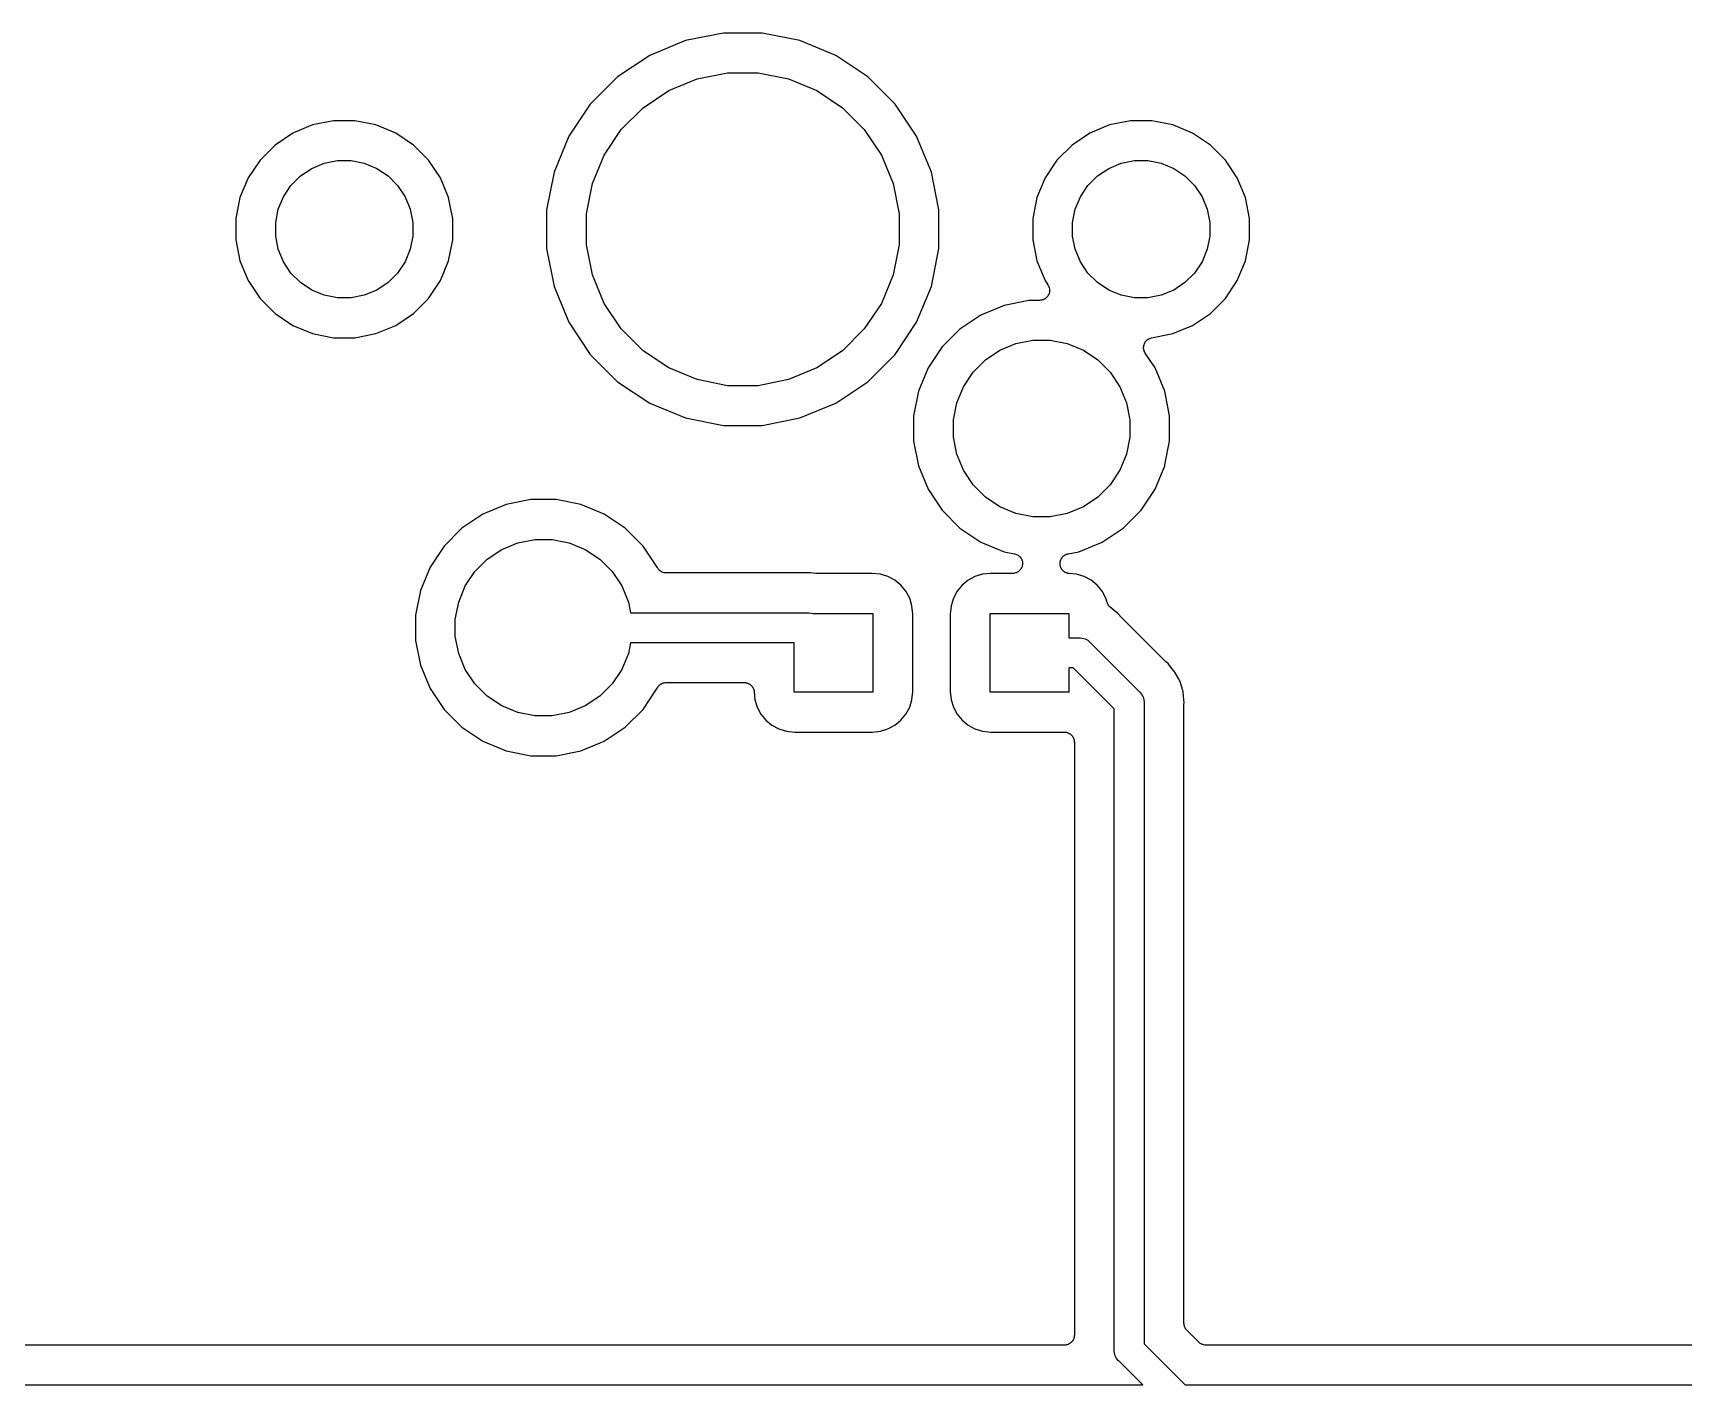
# Model space of a CAD drawing. Extents: x 1.17 to 5.78, y -4.25 to -1.3.
# Drawn here: x 3.475 to 4.303, y -2.567 to -1.889 of the extents above; entities that cross this region are included whole.
import ezdxf

# ---------------------------------------------------------------- set-up
doc = ezdxf.new("R2010")
doc.units = 0
doc.header["$MEASUREMENT"] = 0
doc.layers.add('BLACK', color=7, linetype='CONTINUOUS')

msp = doc.modelspace()

# ---------------------------------------------------------------- linework, layer by layer
at = {"layer": 'BLACK', "linetype": 'CONTINUOUS'}
for p, q in [((3.82134, -1.88894), (3.80231, -1.89273)), ((3.84074, -1.88894), (3.82134, -1.88894)), ((3.85977, -1.89273), (3.84074, -1.88894)), ((3.80231, -1.89273), (3.78438, -1.90015)), ((3.8777, -1.90015), (3.85977, -1.89273)), ((3.78438, -1.90015), (3.76825, -1.91093)), ((3.89383, -1.91093), (3.8777, -1.90015)), ((3.76825, -1.91093), (3.75453, -1.92465)), ((3.79386, -1.91787), (3.80814, -1.91196)), ((3.80814, -1.91196), (3.82331, -1.90894)), ((3.82331, -1.90894), (3.83877, -1.90894)), ((3.83877, -1.90894), (3.85394, -1.91196)), ((3.85394, -1.91196), (3.86822, -1.91787)), ((3.90755, -1.92465), (3.89383, -1.91093)), ((3.781, -1.92646), (3.79386, -1.91787)), ((3.86822, -1.91787), (3.88108, -1.92646)), ((3.75453, -1.92465), (3.74375, -1.94078)), ((3.77006, -1.9374), (3.781, -1.92646)), ((3.88108, -1.92646), (3.89201, -1.9374)), ((3.91833, -1.94078), (3.90755, -1.92465)), ((3.61516, -1.93508), (3.60525, -1.93919)), ((3.62568, -1.93299), (3.61516, -1.93508)), ((3.6364, -1.93299), (3.62568, -1.93299)), ((3.64692, -1.93508), (3.6364, -1.93299)), ((3.65683, -1.93919), (3.64692, -1.93508)), ((3.76147, -1.95026), (3.77006, -1.9374)), ((3.89201, -1.9374), (3.90061, -1.95026)), ((4.01516, -1.93508), (4.00525, -1.93919)), ((4.02568, -1.93299), (4.01516, -1.93508)), ((4.0364, -1.93299), (4.02568, -1.93299)), ((4.04692, -1.93508), (4.0364, -1.93299)), ((4.05683, -1.93919), (4.04692, -1.93508)), ((3.59633, -1.94515), (3.58875, -1.95273)), ((3.60525, -1.93919), (3.59633, -1.94515)), ((3.66575, -1.94515), (3.65683, -1.93919)), ((3.67333, -1.95273), (3.66575, -1.94515)), ((3.74375, -1.94078), (3.73632, -1.95871)), ((3.92575, -1.95871), (3.91833, -1.94078)), ((3.99633, -1.94515), (3.98875, -1.95273)), ((4.00525, -1.93919), (3.99633, -1.94515)), ((4.06575, -1.94515), (4.05683, -1.93919)), ((4.07333, -1.95273), (4.06575, -1.94515)), ((3.58875, -1.95273), (3.58279, -1.96165)), ((3.61472, -1.95691), (3.62099, -1.95431)), ((3.62099, -1.95431), (3.62765, -1.95299)), ((3.62765, -1.95299), (3.63443, -1.95299)), ((3.63443, -1.95299), (3.64109, -1.95431)), ((3.64109, -1.95431), (3.64736, -1.95691)), ((3.67929, -1.96165), (3.67333, -1.95273)), ((3.75556, -1.96454), (3.76147, -1.95026)), ((3.90061, -1.95026), (3.90652, -1.96454)), ((3.98875, -1.95273), (3.98279, -1.96165)), ((4.01472, -1.95691), (4.02099, -1.95431)), ((4.02099, -1.95431), (4.02765, -1.95299)), ((4.02765, -1.95299), (4.03443, -1.95299)), ((4.03443, -1.95299), (4.04109, -1.95431)), ((4.04109, -1.95431), (4.04736, -1.95691)), ((4.07929, -1.96165), (4.07333, -1.95273)), ((3.58279, -1.96165), (3.57868, -1.97156)), ((3.60428, -1.96548), (3.60908, -1.96068)), ((3.60908, -1.96068), (3.61472, -1.95691)), ((3.64736, -1.95691), (3.653, -1.96068)), ((3.653, -1.96068), (3.6578, -1.96548)), ((3.6834, -1.97156), (3.67929, -1.96165)), ((3.73632, -1.95871), (3.73254, -1.97774)), ((3.92954, -1.97774), (3.92575, -1.95871)), ((3.98279, -1.96165), (3.97868, -1.97156)), ((4.00428, -1.96548), (4.00908, -1.96068)), ((4.00908, -1.96068), (4.01472, -1.95691)), ((4.04736, -1.95691), (4.053, -1.96068)), ((4.053, -1.96068), (4.0578, -1.96548)), ((4.0834, -1.97156), (4.07929, -1.96165)), ((3.57868, -1.97156), (3.57659, -1.98208)), ((3.59791, -1.97739), (3.60051, -1.97112)), ((3.60051, -1.97112), (3.60428, -1.96548)), ((3.6578, -1.96548), (3.66157, -1.97112)), ((3.66157, -1.97112), (3.66416, -1.97739)), ((3.68472, -1.97822), (3.6834, -1.97156)), ((3.75254, -1.97971), (3.75556, -1.96454)), ((3.90652, -1.96454), (3.90954, -1.97971)), ((3.97868, -1.97156), (3.97659, -1.98208)), ((3.99791, -1.97739), (4.00051, -1.97112)), ((4.00051, -1.97112), (4.00428, -1.96548)), ((4.0578, -1.96548), (4.06157, -1.97112)), ((4.06157, -1.97112), (4.06416, -1.97739)), ((4.08549, -1.98208), (4.0834, -1.97156)), ((3.59659, -1.98405), (3.59791, -1.97739)), ((3.66416, -1.97739), (3.66549, -1.98405)), ((3.68549, -1.98208), (3.68472, -1.97822)), ((3.73254, -1.97774), (3.73254, -1.99714)), ((3.75254, -1.99517), (3.75254, -1.97971)), ((3.90954, -1.97971), (3.90954, -1.99517)), ((3.92954, -1.99714), (3.92954, -1.97774)), ((3.99659, -1.98405), (3.99791, -1.97739)), ((4.06416, -1.97739), (4.06549, -1.98405)), ((3.57659, -1.98208), (3.57659, -1.9928)), ((3.59659, -1.99083), (3.59659, -1.98405)), ((3.66549, -1.98405), (3.66549, -1.99083)), ((3.68549, -1.9928), (3.68549, -1.98208)), ((3.97659, -1.98208), (3.97659, -1.9928)), ((3.99659, -1.99083), (3.99659, -1.98405)), ((4.06549, -1.98405), (4.06549, -1.99083)), ((4.08549, -1.9928), (4.08549, -1.98208)), ((3.57659, -1.9928), (3.57868, -2.00332)), ((3.59791, -1.99749), (3.59659, -1.99083)), ((3.66549, -1.99083), (3.66416, -1.99749)), ((3.6834, -2.00332), (3.68549, -1.9928)), ((3.73254, -1.99714), (3.73632, -2.01617)), ((3.75556, -2.01034), (3.75254, -1.99517)), ((3.90954, -1.99517), (3.90652, -2.01034)), ((3.92575, -2.01617), (3.92954, -1.99714)), ((3.97659, -1.9928), (3.97868, -2.00332)), ((3.99791, -1.99749), (3.99659, -1.99083)), ((4.06549, -1.99083), (4.06416, -1.99749)), ((4.0834, -2.00332), (4.08549, -1.9928)), ((3.57868, -2.00332), (3.58279, -2.01323)), ((3.60051, -2.00376), (3.59791, -1.99749)), ((3.60428, -2.0094), (3.60051, -2.00376)), ((3.66157, -2.00376), (3.6578, -2.0094)), ((3.66416, -1.99749), (3.66157, -2.00376)), ((3.67929, -2.01323), (3.6834, -2.00332)), ((3.97868, -2.00332), (3.98279, -2.01323)), ((4.00051, -2.00376), (3.99791, -1.99749)), ((4.00428, -2.0094), (4.00051, -2.00376)), ((4.06157, -2.00376), (4.0578, -2.0094)), ((4.06416, -1.99749), (4.06157, -2.00376)), ((4.07929, -2.01323), (4.0834, -2.00332)), ((3.58279, -2.01323), (3.58875, -2.02215)), ((3.60908, -2.0142), (3.60428, -2.0094)), ((3.6578, -2.0094), (3.653, -2.0142)), ((3.67333, -2.02215), (3.67929, -2.01323)), ((3.76147, -2.02462), (3.75556, -2.01034)), ((3.90652, -2.01034), (3.90061, -2.02462)), ((3.98279, -2.01323), (3.98422, -2.01537)), ((4.00908, -2.0142), (4.00428, -2.0094)), ((4.0578, -2.0094), (4.053, -2.0142)), ((4.07333, -2.02215), (4.07929, -2.01323)), ((3.61472, -2.01797), (3.60908, -2.0142)), ((3.62099, -2.02056), (3.61472, -2.01797)), ((3.62765, -2.02189), (3.62099, -2.02056)), ((3.63443, -2.02189), (3.62765, -2.02189)), ((3.64109, -2.02056), (3.63443, -2.02189)), ((3.64736, -2.01797), (3.64109, -2.02056)), ((3.653, -2.0142), (3.64736, -2.01797)), ((3.73632, -2.01617), (3.74375, -2.0341)), ((3.91833, -2.0341), (3.92575, -2.01617)), ((3.9832, -2.02201), (3.98283, -2.02231)), ((3.98357, -2.02171), (3.9832, -2.02201)), ((3.98358, -2.0217), (3.98357, -2.0217)), ((3.98357, -2.0217), (3.98357, -2.02171)), ((3.98389, -2.02132), (3.98358, -2.0217)), ((3.98419, -2.02096), (3.98389, -2.02132)), ((3.9842, -2.02095), (3.98419, -2.02096)), ((3.98443, -2.02052), (3.9842, -2.02094)), ((3.9842, -2.02094), (3.9842, -2.02095)), ((3.98422, -2.01537), (3.98424, -2.01541)), ((3.98424, -2.01541), (3.98424, -2.01541)), ((3.98424, -2.01541), (3.98424, -2.01541)), ((3.98424, -2.01541), (3.98426, -2.01543)), ((3.98426, -2.01543), (3.98448, -2.01585)), ((3.98466, -2.02011), (3.98443, -2.02052)), ((3.98448, -2.01585), (3.9847, -2.01628)), ((3.98467, -2.02009), (3.98466, -2.0201)), ((3.98466, -2.0201), (3.98466, -2.02011)), ((3.98481, -2.01963), (3.98467, -2.02009)), ((3.9847, -2.01628), (3.9847, -2.01629)), ((3.9847, -2.01629), (3.9847, -2.0163)), ((3.9847, -2.0163), (3.98484, -2.01676)), ((3.98495, -2.01918), (3.98481, -2.01963)), ((3.98484, -2.01676), (3.98497, -2.01721)), ((3.98496, -2.01915), (3.98495, -2.01916)), ((3.98495, -2.01916), (3.98495, -2.01918)), ((3.98501, -2.01867), (3.98496, -2.01915)), ((3.98497, -2.01721), (3.98497, -2.01722)), ((3.98497, -2.01722), (3.98498, -2.01723)), ((3.98498, -2.01723), (3.98502, -2.01771)), ((3.98506, -2.01821), (3.98501, -2.01867)), ((3.98502, -2.01771), (3.98506, -2.01818)), ((3.98506, -2.01818), (3.98506, -2.01819)), ((3.98506, -2.01819), (3.98506, -2.01821)), ((4.01472, -2.01797), (4.00908, -2.0142)), ((4.02099, -2.02056), (4.01472, -2.01797)), ((4.02765, -2.02189), (4.02099, -2.02056)), ((4.03443, -2.02189), (4.02765, -2.02189)), ((4.04109, -2.02056), (4.03443, -2.02189)), ((4.04736, -2.01797), (4.04109, -2.02056)), ((4.053, -2.0142), (4.04736, -2.01797)), ((3.58875, -2.02215), (3.59633, -2.02973)), ((3.59633, -2.02973), (3.60525, -2.03569)), ((3.65683, -2.03569), (3.66575, -2.02973)), ((3.66575, -2.02973), (3.67333, -2.02215)), ((3.77006, -2.03748), (3.76147, -2.02462)), ((3.90061, -2.02462), (3.89201, -2.03748)), ((3.96229, -2.02562), (3.95059, -2.03047)), ((3.97471, -2.02315), (3.96229, -2.02562)), ((3.98006, -2.02315), (3.97471, -2.02315)), ((3.98054, -2.0231), (3.98006, -2.02315)), ((3.98101, -2.02306), (3.98054, -2.0231)), ((3.98102, -2.02305), (3.98101, -2.02306)), ((3.98103, -2.02305), (3.98102, -2.02305)), ((3.98149, -2.02292), (3.98103, -2.02305)), ((3.98194, -2.02278), (3.98149, -2.02292)), ((3.98195, -2.02277), (3.98194, -2.02278)), ((3.98196, -2.02277), (3.98195, -2.02277)), ((3.98239, -2.02254), (3.98196, -2.02277)), ((3.98281, -2.02233), (3.98239, -2.02254)), ((3.98282, -2.02232), (3.98281, -2.02233)), ((3.98283, -2.02231), (3.98282, -2.02232)), ((4.05683, -2.03569), (4.06575, -2.02973)), ((4.06575, -2.02973), (4.07333, -2.02215)), ((3.60525, -2.03569), (3.61516, -2.0398)), ((3.64692, -2.0398), (3.65683, -2.03569)), ((3.74375, -2.0341), (3.75453, -2.05023)), ((3.781, -2.04841), (3.77006, -2.03748)), ((3.89201, -2.03748), (3.88108, -2.04841)), ((3.90755, -2.05023), (3.91833, -2.0341)), ((3.94006, -2.0375), (3.9311, -2.04646)), ((3.95059, -2.03047), (3.94006, -2.0375)), ((4.04692, -2.0398), (4.05683, -2.03569)), ((3.61516, -2.0398), (3.62568, -2.04189)), ((3.62568, -2.04189), (3.6364, -2.04189)), ((3.6364, -2.04189), (3.64692, -2.0398)), ((3.9311, -2.04646), (3.92406, -2.05699)), ((3.96006, -2.04819), (3.96812, -2.04485)), ((3.96812, -2.04485), (3.97668, -2.04315)), ((3.97668, -2.04315), (3.9854, -2.04315)), ((3.9854, -2.04315), (3.99396, -2.04485)), ((3.99396, -2.04485), (4.00202, -2.04819)), ((4.03223, -2.04676), (4.03229, -2.0463)), ((4.03224, -2.04678), (4.03223, -2.04676)), ((4.03223, -2.04679), (4.03224, -2.04678)), ((4.03228, -2.04727), (4.03223, -2.04679)), ((4.03229, -2.0463), (4.03234, -2.04582)), ((4.03234, -2.04579), (4.03248, -2.04534)), ((4.03234, -2.04581), (4.03234, -2.04579)), ((4.03234, -2.04582), (4.03234, -2.04581)), ((4.03248, -2.04534), (4.03262, -2.04489)), ((4.03262, -2.04489), (4.03263, -2.04488)), ((4.03263, -2.04486), (4.03286, -2.04445)), ((4.03263, -2.04488), (4.03263, -2.04486)), ((4.03286, -2.04445), (4.03309, -2.04403)), ((4.03309, -2.04403), (4.0331, -2.04402)), ((4.0331, -2.04401), (4.03341, -2.04364)), ((4.0331, -2.04402), (4.0331, -2.04401)), ((4.03341, -2.04364), (4.03371, -2.04328)), ((4.03371, -2.04328), (4.03372, -2.04327)), ((4.03372, -2.04327), (4.03373, -2.04326)), ((4.03373, -2.04326), (4.0341, -2.04296)), ((4.0341, -2.04296), (4.03446, -2.04266)), ((4.03446, -2.04266), (4.03448, -2.04265)), ((4.03448, -2.04265), (4.03449, -2.04264)), ((4.03449, -2.04264), (4.03491, -2.04242)), ((4.03491, -2.04242), (4.03533, -2.0422)), ((4.03533, -2.0422), (4.03534, -2.0422)), ((4.03534, -2.0422), (4.03535, -2.04219)), ((4.03535, -2.04219), (4.0358, -2.04206)), ((4.0358, -2.04206), (4.03626, -2.04192)), ((4.03626, -2.04192), (4.04692, -2.0398)), ((3.75453, -2.05023), (3.76825, -2.06395)), ((3.79386, -2.05701), (3.781, -2.04841)), ((3.88108, -2.04841), (3.86822, -2.05701)), ((3.89383, -2.06395), (3.90755, -2.05023)), ((3.94664, -2.05921), (3.95281, -2.05304)), ((3.95281, -2.05304), (3.96006, -2.04819)), ((4.00202, -2.04819), (4.00927, -2.05304)), ((4.00927, -2.05304), (4.01544, -2.05921)), ((4.03232, -2.04774), (4.03228, -2.04727)), ((4.03232, -2.04775), (4.03232, -2.04774)), ((4.03232, -2.04776), (4.03232, -2.04775)), ((4.03246, -2.04822), (4.03232, -2.04776)), ((4.03259, -2.04867), (4.03246, -2.04822)), ((4.0326, -2.04869), (4.03259, -2.04867)), ((4.0326, -2.0487), (4.0326, -2.04869)), ((4.03282, -2.04911), (4.0326, -2.0487)), ((4.03304, -2.04954), (4.03282, -2.04911)), ((4.03305, -2.04956), (4.03304, -2.04954)), ((4.03308, -2.0496), (4.03305, -2.04956)), ((4.03305, -2.04956), (4.03305, -2.04956)), ((4.03305, -2.04956), (4.03305, -2.04956)), ((4.03801, -2.05699), (4.03308, -2.0496)), ((3.80814, -2.06292), (3.79386, -2.05701)), ((3.82331, -2.06594), (3.80814, -2.06292)), ((3.85394, -2.06292), (3.83877, -2.06594)), ((3.86822, -2.05701), (3.85394, -2.06292)), ((3.92406, -2.05699), (3.91922, -2.06869)), ((3.94179, -2.06646), (3.94664, -2.05921)), ((4.01544, -2.05921), (4.02029, -2.06646)), ((4.04286, -2.06869), (4.03801, -2.05699)), ((3.76825, -2.06395), (3.78438, -2.07473)), ((3.83877, -2.06594), (3.82331, -2.06594)), ((3.8777, -2.07473), (3.89383, -2.06395)), ((3.91922, -2.06869), (3.91675, -2.08111)), ((3.93845, -2.07452), (3.94179, -2.06646)), ((4.02029, -2.06646), (4.02363, -2.07452)), ((4.04533, -2.08111), (4.04286, -2.06869)), ((3.78438, -2.07473), (3.80231, -2.08215)), ((3.85977, -2.08215), (3.8777, -2.07473)), ((3.93675, -2.08308), (3.93845, -2.07452)), ((4.02363, -2.07452), (4.02533, -2.08308)), ((3.80231, -2.08215), (3.82134, -2.08594)), ((3.82134, -2.08594), (3.84074, -2.08594)), ((3.84074, -2.08594), (3.85977, -2.08215)), ((3.91675, -2.08111), (3.91675, -2.09377)), ((3.93675, -2.0918), (3.93675, -2.08308)), ((4.02533, -2.08308), (4.02533, -2.0918)), ((4.04533, -2.09377), (4.04533, -2.08111)), ((3.91675, -2.09377), (3.91922, -2.10619)), ((3.93845, -2.10036), (3.93675, -2.0918)), ((4.02533, -2.0918), (4.02363, -2.10036)), ((4.04298, -2.1056), (4.04533, -2.09377)), ((3.94179, -2.10842), (3.93845, -2.10036)), ((4.02363, -2.10036), (4.02029, -2.10842)), ((3.91922, -2.10619), (3.92406, -2.11789)), ((3.94664, -2.11567), (3.94179, -2.10842)), ((4.02029, -2.10842), (4.01544, -2.11567)), ((4.03801, -2.11789), (4.04286, -2.10619)), ((4.04286, -2.10619), (4.04298, -2.1056)), ((4.04298, -2.1056), (4.04298, -2.1056)), ((3.92406, -2.11789), (3.9311, -2.12842)), ((3.95281, -2.12184), (3.94664, -2.11567)), ((4.01544, -2.11567), (4.00927, -2.12184)), ((4.03098, -2.12842), (4.03801, -2.11789)), ((3.71229, -2.12562), (3.70059, -2.13047)), ((3.72471, -2.12315), (3.71229, -2.12562)), ((3.73737, -2.12315), (3.72471, -2.12315)), ((3.74979, -2.12562), (3.73737, -2.12315)), ((3.76149, -2.13047), (3.74979, -2.12562)), ((3.9311, -2.12842), (3.94006, -2.13738)), ((3.96006, -2.12669), (3.95281, -2.12184)), ((3.96812, -2.13003), (3.96006, -2.12669)), ((4.00202, -2.12669), (3.99396, -2.13003)), ((4.00927, -2.12184), (4.00202, -2.12669)), ((4.02202, -2.13738), (4.03098, -2.12842)), ((3.69006, -2.1375), (3.6811, -2.14646)), ((3.70059, -2.13047), (3.69006, -2.1375)), ((3.77202, -2.1375), (3.76149, -2.13047)), ((3.78098, -2.14646), (3.77202, -2.1375)), ((3.94006, -2.13738), (3.95059, -2.14441)), ((3.97668, -2.13173), (3.96812, -2.13003)), ((3.9854, -2.13173), (3.97668, -2.13173)), ((3.99396, -2.13003), (3.9854, -2.13173)), ((4.01149, -2.14441), (4.02202, -2.13738)), ((3.71006, -2.14819), (3.71812, -2.14485)), ((3.71812, -2.14485), (3.72668, -2.14315)), ((3.72668, -2.14315), (3.7354, -2.14315)), ((3.7354, -2.14315), (3.74396, -2.14485)), ((3.74396, -2.14485), (3.75202, -2.14819)), ((3.95059, -2.14441), (3.96229, -2.14926)), ((3.99979, -2.14926), (4.01149, -2.14441)), ((3.6811, -2.14646), (3.67406, -2.15699)), ((3.69664, -2.15921), (3.70281, -2.15304)), ((3.70281, -2.15304), (3.71006, -2.14819)), ((3.75202, -2.14819), (3.75927, -2.15304)), ((3.75927, -2.15304), (3.76544, -2.15921)), ((3.78809, -2.15711), (3.78098, -2.14646)), ((3.96229, -2.14926), (3.96746, -2.15029)), ((3.96746, -2.15029), (3.96753, -2.1503)), ((3.96753, -2.1503), (3.96753, -2.1503)), ((3.96753, -2.1503), (3.96753, -2.1503)), ((3.96753, -2.1503), (3.96753, -2.1503)), ((3.96753, -2.1503), (3.96801, -2.15046)), ((3.96801, -2.15046), (3.96846, -2.1506)), ((3.96846, -2.1506), (3.96846, -2.1506)), ((3.96846, -2.1506), (3.96846, -2.1506)), ((3.96846, -2.1506), (3.96889, -2.15084)), ((3.96889, -2.15084), (3.96931, -2.15107)), ((3.96931, -2.15107), (3.96931, -2.15107)), ((3.96931, -2.15107), (3.96932, -2.15107)), ((3.96932, -2.15107), (3.96968, -2.15137)), ((3.96968, -2.15137), (3.97006, -2.1517)), ((3.97006, -2.1517), (3.97006, -2.1517)), ((3.97006, -2.1517), (3.97006, -2.1517)), ((3.97006, -2.1517), (3.97035, -2.15205)), ((3.97035, -2.15205), (3.97067, -2.15246)), ((3.97067, -2.15246), (3.97067, -2.15246)), ((3.97067, -2.15246), (3.97067, -2.15246)), ((3.97067, -2.15246), (3.97088, -2.15286)), ((3.97088, -2.15286), (3.97112, -2.15332)), ((3.97112, -2.15332), (3.97112, -2.15332)), ((3.97112, -2.15332), (3.97112, -2.15333)), ((3.97112, -2.15333), (3.97127, -2.15381)), ((3.97127, -2.15381), (3.9714, -2.15426)), ((3.9714, -2.15426), (3.9714, -2.15426)), ((3.9714, -2.15426), (3.9714, -2.15426)), ((3.9714, -2.15426), (3.97144, -2.15472)), ((3.99032, -2.15473), (3.99037, -2.15449)), ((3.99037, -2.15449), (3.99039, -2.15425)), ((3.99039, -2.15425), (3.99047, -2.15402)), ((3.99047, -2.15402), (3.99052, -2.15377)), ((3.99052, -2.15377), (3.99061, -2.15355)), ((3.99061, -2.15355), (3.99068, -2.15332)), ((3.99068, -2.15332), (3.9908, -2.1531)), ((3.9908, -2.1531), (3.99089, -2.15287)), ((3.99089, -2.15287), (3.99103, -2.15267)), ((3.99103, -2.15267), (3.99114, -2.15246)), ((3.99114, -2.15246), (3.9913, -2.15227)), ((3.9913, -2.15227), (3.99144, -2.15206)), ((3.99144, -2.15206), (3.99161, -2.1519)), ((3.99161, -2.1519), (3.99176, -2.15171)), ((3.99176, -2.15171), (3.99196, -2.15155)), ((3.99196, -2.15155), (3.99213, -2.15138)), ((3.99213, -2.15138), (3.99233, -2.15124)), ((3.99233, -2.15124), (3.99252, -2.15109)), ((3.99252, -2.15109), (3.99274, -2.15097)), ((3.99274, -2.15097), (3.99295, -2.15084)), ((3.99295, -2.15084), (3.99317, -2.15075)), ((3.99317, -2.15075), (3.99338, -2.15063)), ((3.99338, -2.15063), (3.99362, -2.15056)), ((3.99362, -2.15056), (3.99385, -2.15047)), ((3.99385, -2.15047), (3.99408, -2.15042)), ((3.99408, -2.15042), (3.99432, -2.15035)), ((3.99432, -2.15035), (3.99979, -2.14926)), ((3.67406, -2.15699), (3.66922, -2.16869)), ((3.69179, -2.16646), (3.69664, -2.15921)), ((3.76544, -2.15921), (3.77029, -2.16646)), ((3.78818, -2.15727), (3.78809, -2.15711)), ((3.78839, -2.15768), (3.78818, -2.15727)), ((3.78841, -2.15769), (3.78839, -2.15768)), ((3.78842, -2.15771), (3.78841, -2.15769)), ((3.78871, -2.15807), (3.78842, -2.15771)), ((3.78901, -2.15844), (3.78871, -2.15807)), ((3.78902, -2.15845), (3.78901, -2.15844)), ((3.78904, -2.15847), (3.78902, -2.15845)), ((3.7894, -2.15877), (3.78904, -2.15847)), ((3.78975, -2.15907), (3.7894, -2.15877)), ((3.78977, -2.15908), (3.78975, -2.15907)), ((3.78979, -2.15909), (3.78977, -2.15908)), ((3.7902, -2.15931), (3.78979, -2.15909)), ((3.79061, -2.15954), (3.7902, -2.15931)), ((3.79063, -2.15954), (3.79061, -2.15954)), ((3.79065, -2.15955), (3.79063, -2.15954)), ((3.79109, -2.15969), (3.79065, -2.15955)), ((3.79154, -2.15983), (3.79109, -2.15969)), ((3.79156, -2.15983), (3.79154, -2.15983)), ((3.79158, -2.15984), (3.79156, -2.15983)), ((3.79204, -2.15989), (3.79158, -2.15984)), ((3.79251, -2.15994), (3.79204, -2.15989)), ((3.79255, -2.15994), (3.79251, -2.15994)), ((3.79258, -2.15994), (3.79255, -2.15994)), ((3.79255, -2.15994), (3.79255, -2.15994)), ((3.79255, -2.15994), (3.79255, -2.15994)), ((3.86242, -2.15994), (3.79258, -2.15994)), ((3.86263, -2.15992), (3.86242, -2.15994)), ((3.86284, -2.15992), (3.86263, -2.15992)), ((3.86291, -2.15992), (3.86284, -2.15992)), ((3.86401, -2.15981), (3.86291, -2.15992)), ((3.86512, -2.15992), (3.86401, -2.15981)), ((3.8677, -2.16017), (3.86512, -2.15992)), ((3.86512, -2.15992), (3.86512, -2.15992)), ((3.86791, -2.16017), (3.8677, -2.16017)), ((3.86812, -2.16019), (3.86791, -2.16017)), ((3.86819, -2.16019), (3.86812, -2.16019)), ((3.89601, -2.16019), (3.86819, -2.16019)), ((3.90018, -2.1606), (3.89601, -2.16019)), ((3.90395, -2.16175), (3.90018, -2.1606)), ((3.90743, -2.16361), (3.90395, -2.16175)), ((3.94762, -2.16175), (3.94415, -2.16361)), ((3.95139, -2.1606), (3.94762, -2.16175)), ((3.95556, -2.16019), (3.95139, -2.1606)), ((3.96649, -2.16019), (3.95556, -2.16019)), ((3.96698, -2.16015), (3.96649, -2.16019)), ((3.96745, -2.1601), (3.96698, -2.16015)), ((3.96746, -2.1601), (3.96745, -2.1601)), ((3.96792, -2.15996), (3.96746, -2.1601)), ((3.96746, -2.1601), (3.96746, -2.1601)), ((3.96839, -2.15982), (3.96792, -2.15996)), ((3.96881, -2.15959), (3.96839, -2.15982)), ((3.96839, -2.15982), (3.96839, -2.15982)), ((3.96839, -2.15982), (3.96839, -2.15982)), ((3.96925, -2.15936), (3.96881, -2.15959)), ((3.96965, -2.15904), (3.96925, -2.15936)), ((3.96925, -2.15936), (3.96925, -2.15936)), ((3.96925, -2.15936), (3.96925, -2.15936)), ((3.97001, -2.15874), (3.96965, -2.15904)), ((3.97032, -2.15836), (3.97001, -2.15874)), ((3.97001, -2.15874), (3.97001, -2.15874)), ((3.97001, -2.15874), (3.97001, -2.15874)), ((3.97063, -2.15799), (3.97032, -2.15836)), ((3.97087, -2.15755), (3.97063, -2.15799)), ((3.97063, -2.15799), (3.97063, -2.15799)), ((3.97063, -2.15799), (3.97063, -2.15799)), ((3.97109, -2.15714), (3.97087, -2.15755)), ((3.9711, -2.15713), (3.97109, -2.15714)), ((3.97125, -2.15664), (3.9711, -2.15713)), ((3.9711, -2.15713), (3.9711, -2.15713)), ((3.97138, -2.1562), (3.97125, -2.15664)), ((3.97144, -2.15565), (3.97138, -2.1562)), ((3.97138, -2.1562), (3.97138, -2.1562)), ((3.97138, -2.1562), (3.97138, -2.1562)), ((3.97144, -2.15472), (3.97149, -2.15523)), ((3.97149, -2.15523), (3.97144, -2.15565)), ((3.97149, -2.15523), (3.97149, -2.15523)), ((3.97149, -2.15523), (3.97149, -2.15523)), ((3.99029, -2.15522), (3.99032, -2.15498)), ((3.99031, -2.15546), (3.99029, -2.15522)), ((3.99031, -2.1557), (3.99031, -2.15546)), ((3.99036, -2.15595), (3.99031, -2.1557)), ((3.99032, -2.15498), (3.99032, -2.15473)), ((3.99038, -2.15619), (3.99036, -2.15595)), ((3.99045, -2.15643), (3.99038, -2.15619)), ((3.99049, -2.15666), (3.99045, -2.15643)), ((3.99059, -2.15689), (3.99049, -2.15666)), ((3.99066, -2.15713), (3.99059, -2.15689)), ((3.99077, -2.15734), (3.99066, -2.15713)), ((3.99086, -2.15757), (3.99077, -2.15734)), ((3.99099, -2.15778), (3.99086, -2.15757)), ((3.99111, -2.158), (3.99099, -2.15778)), ((3.99126, -2.15818), (3.99111, -2.158)), ((3.99139, -2.15838), (3.99126, -2.15818)), ((3.99157, -2.15856), (3.99139, -2.15838)), ((3.99172, -2.15876), (3.99157, -2.15856)), ((3.99191, -2.15891), (3.99172, -2.15876)), ((3.99208, -2.15908), (3.99191, -2.15891)), ((3.99228, -2.15922), (3.99208, -2.15908)), ((3.99247, -2.15938), (3.99228, -2.15922)), ((3.99268, -2.1595), (3.99247, -2.15938)), ((3.99288, -2.15963), (3.99268, -2.1595)), ((3.99311, -2.15973), (3.99288, -2.15963)), ((3.99333, -2.15985), (3.99311, -2.15973)), ((3.99356, -2.15992), (3.99333, -2.15985)), ((3.99378, -2.16002), (3.99356, -2.15992)), ((3.99402, -2.16007), (3.99378, -2.16002)), ((3.99426, -2.16015), (3.99402, -2.16007)), ((3.9945, -2.16017), (3.99426, -2.16015)), ((3.99473, -2.16022), (3.9945, -2.16017)), ((3.9948, -2.16023), (3.99473, -2.16022)), ((3.99861, -2.1606), (3.9948, -2.16023)), ((4.00238, -2.16175), (3.99861, -2.1606)), ((4.00585, -2.16361), (4.00238, -2.16175)), ((3.66922, -2.16869), (3.66675, -2.18111)), ((3.68845, -2.17452), (3.69179, -2.16646)), ((3.77029, -2.16646), (3.77363, -2.17452)), ((3.91047, -2.1661), (3.90743, -2.16361)), ((3.91297, -2.16915), (3.91047, -2.1661)), ((3.91483, -2.17262), (3.91297, -2.16915)), ((3.93861, -2.16915), (3.93675, -2.17262)), ((3.9411, -2.1661), (3.93861, -2.16915)), ((3.94415, -2.16361), (3.9411, -2.1661)), ((4.0089, -2.1661), (4.00585, -2.16361)), ((4.01139, -2.16915), (4.0089, -2.1661)), ((4.01325, -2.17262), (4.01139, -2.16915)), ((3.68675, -2.18308), (3.68845, -2.17452)), ((3.77363, -2.17452), (3.77471, -2.17994)), ((3.91597, -2.17639), (3.91483, -2.17262)), ((3.91638, -2.18056), (3.91597, -2.17639)), ((3.9356, -2.17639), (3.93519, -2.18056)), ((3.93675, -2.17262), (3.9356, -2.17639)), ((4.01389, -2.17474), (4.01325, -2.17262)), ((4.01407, -2.17516), (4.01389, -2.17474)), ((4.01424, -2.17559), (4.01407, -2.17516)), ((4.01425, -2.17561), (4.01424, -2.17559)), ((4.01427, -2.17564), (4.01425, -2.17561)), ((4.01452, -2.17602), (4.01427, -2.17564)), ((4.01477, -2.17641), (4.01452, -2.17602)), ((4.01479, -2.17643), (4.01477, -2.17641)), ((4.01481, -2.17645), (4.01479, -2.17643)), ((4.01513, -2.17677), (4.01481, -2.17645)), ((4.01545, -2.17711), (4.01513, -2.17677)), ((4.01549, -2.17714), (4.01545, -2.17711)), ((4.0155, -2.17714), (4.01549, -2.17714)), ((4.01551, -2.17715), (4.0155, -2.17714)), ((4.0155, -2.17714), (4.0155, -2.17714)), ((4.01954, -2.18046), (4.01551, -2.17715)), ((3.66675, -2.18111), (3.66675, -2.19377)), ((3.68675, -2.1918), (3.68675, -2.18308)), ((3.77471, -2.17994), (3.86365, -2.17994)), ((3.86365, -2.17994), (3.86401, -2.1799)), ((3.86401, -2.1799), (3.86438, -2.17994)), ((3.86438, -2.17994), (3.86438, -2.17994)), ((3.86438, -2.17994), (3.86548, -2.18005)), ((3.86548, -2.18005), (3.86636, -2.18031)), ((3.86636, -2.18031), (3.89626, -2.18031)), ((3.89626, -2.18031), (3.89626, -2.21969)), ((3.91638, -2.21944), (3.91638, -2.18056)), ((3.93519, -2.18056), (3.93519, -2.21944)), ((3.95531, -2.21969), (3.95531, -2.18031)), ((3.95531, -2.18031), (3.99469, -2.18031)), ((3.99469, -2.18031), (3.99469, -2.1925)), ((4.02025, -2.18132), (4.01954, -2.18046)), ((4.02039, -2.18147), (4.02025, -2.18132)), ((4.02053, -2.18163), (4.02039, -2.18147)), ((4.02057, -2.18168), (4.02053, -2.18163)), ((4.04332, -2.20443), (4.02057, -2.18168)), ((3.66675, -2.19377), (3.66922, -2.20619)), ((3.68845, -2.20036), (3.68675, -2.1918)), ((3.77471, -2.19494), (3.77363, -2.20036)), ((3.85689, -2.19494), (3.77471, -2.19494)), ((3.85689, -2.21969), (3.85689, -2.19494)), ((3.99469, -2.1925), (3.99963, -2.1925)), ((3.99963, -2.1925), (4, -2.19246)), ((4, -2.19246), (4.00037, -2.1925)), ((4.00037, -2.1925), (4.00037, -2.1925)), ((4.00037, -2.1925), (4.00147, -2.19261)), ((4.00147, -2.19261), (4.00288, -2.19304)), ((4.00288, -2.19304), (4.00419, -2.19373)), ((4.00419, -2.19373), (4.00533, -2.19467)), ((4.00533, -2.19467), (4.00556, -2.19496)), ((4.00556, -2.19496), (4.03004, -2.21944)), ((3.69179, -2.20842), (3.68845, -2.20036)), ((3.77363, -2.20036), (3.77029, -2.20842)), ((3.66922, -2.20619), (3.67406, -2.21789)), ((3.69664, -2.21567), (3.69179, -2.20842)), ((3.77029, -2.20842), (3.76544, -2.21567)), ((3.99689, -2.2075), (3.99469, -2.2075)), ((3.99469, -2.2075), (3.99469, -2.21969)), ((4.0175, -2.22811), (3.99689, -2.2075)), ((4.04348, -2.20456), (4.04332, -2.20443)), ((4.04363, -2.20471), (4.04348, -2.20456)), ((4.04368, -2.20476), (4.04363, -2.20471)), ((4.04454, -2.20546), (4.04368, -2.20476)), ((4.04524, -2.20632), (4.04454, -2.20546)), ((4.04798, -2.20965), (4.04524, -2.20632)), ((4.04524, -2.20632), (4.04524, -2.20632)), ((4.04971, -2.21289), (4.04798, -2.20965)), ((3.67406, -2.21789), (3.6811, -2.22842)), ((3.70281, -2.22184), (3.69664, -2.21567)), ((3.76544, -2.21567), (3.75927, -2.22184)), ((3.78098, -2.22842), (3.78807, -2.21781)), ((3.78807, -2.21781), (3.78821, -2.21755)), ((3.78821, -2.21755), (3.78843, -2.21714)), ((3.78843, -2.21714), (3.78845, -2.21713)), ((3.78845, -2.21713), (3.78846, -2.21711)), ((3.78846, -2.21711), (3.78876, -2.21675)), ((3.78876, -2.21675), (3.78905, -2.21639)), ((3.78905, -2.21639), (3.78907, -2.21638)), ((3.78907, -2.21638), (3.78909, -2.21636)), ((3.78909, -2.21636), (3.78945, -2.21607)), ((3.78945, -2.21607), (3.78981, -2.21578)), ((3.78981, -2.21578), (3.78983, -2.21576)), ((3.78983, -2.21576), (3.78985, -2.21575)), ((3.78985, -2.21575), (3.79026, -2.21554)), ((3.79026, -2.21554), (3.79067, -2.21532)), ((3.79067, -2.21532), (3.79069, -2.21531)), ((3.79069, -2.21531), (3.79071, -2.2153)), ((3.79071, -2.2153), (3.79116, -2.21517)), ((3.79116, -2.21517), (3.79161, -2.21503)), ((3.79161, -2.21503), (3.79163, -2.21503)), ((3.79163, -2.21503), (3.79165, -2.21503)), ((3.79165, -2.21503), (3.79211, -2.21499)), ((3.79211, -2.21499), (3.79258, -2.21494)), ((3.79258, -2.21494), (3.83179, -2.21494)), ((3.83179, -2.21494), (3.83186, -2.21494)), ((3.83186, -2.21494), (3.83209, -2.21497)), ((3.83209, -2.21497), (3.83231, -2.21497)), ((3.83231, -2.21497), (3.83257, -2.21502)), ((3.83257, -2.21502), (3.83283, -2.21505)), ((3.83283, -2.21505), (3.83305, -2.21512)), ((3.83305, -2.21512), (3.83327, -2.21516)), ((3.83327, -2.21516), (3.83351, -2.21526)), ((3.83351, -2.21526), (3.83376, -2.21534)), ((3.83376, -2.21534), (3.83396, -2.21545)), ((3.83396, -2.21545), (3.83417, -2.21554)), ((3.83417, -2.21554), (3.83439, -2.21569)), ((3.83439, -2.21569), (3.83462, -2.21581)), ((3.83462, -2.21581), (3.83479, -2.21596)), ((3.83479, -2.21596), (3.83498, -2.21609)), ((3.83498, -2.21609), (3.83516, -2.21627)), ((3.83516, -2.21627), (3.83537, -2.21644)), ((3.83537, -2.21644), (3.83551, -2.21662)), ((3.83551, -2.21662), (3.83567, -2.21678)), ((3.83567, -2.21678), (3.83581, -2.217)), ((3.83581, -2.217), (3.83598, -2.2172)), ((3.83598, -2.2172), (3.83608, -2.2174)), ((3.83608, -2.2174), (3.83621, -2.21759)), ((3.83621, -2.21759), (3.83631, -2.21783)), ((3.83631, -2.21783), (3.83643, -2.21807)), ((3.83643, -2.21807), (3.83649, -2.21828)), ((3.83649, -2.21828), (3.83658, -2.21849)), ((3.83658, -2.21849), (3.83663, -2.21875)), ((3.83663, -2.21875), (3.83671, -2.219)), ((3.83671, -2.219), (3.83673, -2.21923)), ((3.83673, -2.21923), (3.83677, -2.21945)), ((3.83677, -2.21945), (3.83718, -2.22361)), ((3.89626, -2.21969), (3.85689, -2.21969)), ((3.91597, -2.22361), (3.91638, -2.21944)), ((3.93519, -2.21944), (3.9356, -2.22361)), ((3.99469, -2.21969), (3.95531, -2.21969)), ((4.03004, -2.21944), (4.03033, -2.21967)), ((4.03033, -2.21967), (4.03056, -2.21996)), ((4.03056, -2.21996), (4.03056, -2.21996)), ((4.03056, -2.21996), (4.03067, -2.22009)), ((4.03067, -2.22009), (4.03127, -2.22081)), ((4.03127, -2.22081), (4.0319, -2.222)), ((4.05053, -2.21443), (4.04971, -2.21289)), ((4.04971, -2.21289), (4.04971, -2.21289)), ((4.0521, -2.21961), (4.05053, -2.21443)), ((4.05249, -2.22358), (4.0521, -2.21961)), ((3.6811, -2.22842), (3.69006, -2.23738)), ((3.71006, -2.22669), (3.70281, -2.22184)), ((3.71812, -2.23003), (3.71006, -2.22669)), ((3.75202, -2.22669), (3.74396, -2.23003)), ((3.75927, -2.22184), (3.75202, -2.22669)), ((3.77202, -2.23738), (3.78098, -2.22842)), ((3.83718, -2.22361), (3.83832, -2.22738)), ((3.83832, -2.22738), (3.84018, -2.23085)), ((3.91297, -2.23085), (3.91483, -2.22738)), ((3.91483, -2.22738), (3.91597, -2.22361)), ((3.9356, -2.22361), (3.93675, -2.22738)), ((3.93675, -2.22738), (3.93861, -2.23085)), ((4.0175, -2.54963), (4.0175, -2.22811)), ((4.0319, -2.222), (4.03196, -2.22212)), ((4.03196, -2.22212), (4.03239, -2.22353)), ((4.03239, -2.22353), (4.03254, -2.225)), ((4.03254, -2.225), (4.0325, -2.22537)), ((4.0325, -2.22537), (4.0325, -2.54689)), ((4.05263, -2.225), (4.05249, -2.22358)), ((4.05249, -2.22358), (4.05249, -2.22358)), ((4.0525, -2.22653), (4.05252, -2.22632)), ((4.0525, -2.2266), (4.0525, -2.22653)), ((4.0525, -2.53654), (4.0525, -2.2266)), ((4.05252, -2.22611), (4.05263, -2.225)), ((4.05252, -2.22632), (4.05252, -2.22611)), ((3.69006, -2.23738), (3.70059, -2.24441)), ((3.72668, -2.23173), (3.71812, -2.23003)), ((3.7354, -2.23173), (3.72668, -2.23173)), ((3.74396, -2.23003), (3.7354, -2.23173)), ((3.76149, -2.24441), (3.77202, -2.23738)), ((3.84018, -2.23085), (3.84268, -2.2339)), ((3.84268, -2.2339), (3.84572, -2.23639)), ((3.84572, -2.23639), (3.8492, -2.23825)), ((3.90395, -2.23825), (3.90743, -2.23639)), ((3.90743, -2.23639), (3.91047, -2.2339)), ((3.91047, -2.2339), (3.91297, -2.23085)), ((3.93861, -2.23085), (3.9411, -2.2339)), ((3.9411, -2.2339), (3.94415, -2.23639)), ((3.94415, -2.23639), (3.94762, -2.23825)), ((3.70059, -2.24441), (3.71229, -2.24926)), ((3.74979, -2.24926), (3.76149, -2.24441)), ((3.8492, -2.23825), (3.85297, -2.2394)), ((3.85297, -2.2394), (3.85714, -2.23981)), ((3.85714, -2.23981), (3.89601, -2.23981)), ((3.89601, -2.23981), (3.90018, -2.2394)), ((3.90018, -2.2394), (3.90395, -2.23825)), ((3.94762, -2.23825), (3.95139, -2.2394)), ((3.95139, -2.2394), (3.95556, -2.23981)), ((3.95556, -2.23981), (3.9925, -2.23981)), ((3.9925, -2.23981), (3.99253, -2.23981)), ((3.99253, -2.23981), (3.99253, -2.23981)), ((3.99253, -2.23981), (3.99254, -2.23981)), ((3.99254, -2.23981), (3.99257, -2.23981)), ((3.99257, -2.23981), (3.99304, -2.23986)), ((3.99304, -2.23986), (3.99351, -2.23991)), ((3.99351, -2.23991), (3.99352, -2.23991)), ((3.99352, -2.23991), (3.99354, -2.23992)), ((3.99354, -2.23992), (3.99399, -2.24006)), ((3.99399, -2.24006), (3.99444, -2.2402)), ((3.99444, -2.2402), (3.99445, -2.24021)), ((3.99445, -2.24021), (3.99447, -2.24021)), ((3.99447, -2.24021), (3.99488, -2.24044)), ((3.99488, -2.24044), (3.9953, -2.24066)), ((3.9953, -2.24066), (3.99531, -2.24067)), ((3.99531, -2.24067), (3.99532, -2.24068)), ((3.99532, -2.24068), (3.99568, -2.24098)), ((3.99568, -2.24098), (3.99605, -2.24128)), ((3.99605, -2.24128), (3.99606, -2.2413)), ((3.99606, -2.2413), (3.99607, -2.24131)), ((3.99607, -2.24131), (3.99637, -2.24167)), ((3.99637, -2.24167), (3.99666, -2.24204)), ((3.99666, -2.24204), (3.99667, -2.24205)), ((3.99667, -2.24205), (3.99668, -2.24207)), ((3.99668, -2.24207), (3.9969, -2.24249)), ((3.9969, -2.24249), (3.99712, -2.2429)), ((3.99712, -2.2429), (3.99713, -2.24292)), ((3.99713, -2.24292), (3.99714, -2.24293)), ((3.99714, -2.24293), (3.99727, -2.24338)), ((3.99727, -2.24338), (3.9974, -2.24383)), ((3.9974, -2.24383), (3.99741, -2.24385)), ((3.99741, -2.24385), (3.99741, -2.24387)), ((3.99741, -2.24387), (3.99745, -2.24434)), ((3.99745, -2.24434), (3.9975, -2.24481)), ((3.9975, -2.24481), (3.9975, -2.5425)), ((3.71229, -2.24926), (3.72471, -2.25173)), ((3.72471, -2.25173), (3.73737, -2.25173)), ((3.73737, -2.25173), (3.74979, -2.24926)), ((3.99725, -2.54399), (3.99711, -2.54444)), ((3.99739, -2.54354), (3.99725, -2.54399)), ((3.9974, -2.54351), (3.99739, -2.54352)), ((3.99739, -2.54352), (3.99739, -2.54354)), ((3.99745, -2.54304), (3.9974, -2.54351)), ((3.9975, -2.54257), (3.99745, -2.54304)), ((3.9975, -2.5425), (3.9975, -2.54253)), ((3.9975, -2.54253), (3.9975, -2.54253)), ((3.9975, -2.54253), (3.9975, -2.54254)), ((3.9975, -2.54254), (3.9975, -2.54257)), ((4.05255, -2.537), (4.0525, -2.53654)), ((4.05259, -2.53746), (4.05255, -2.537)), ((4.05259, -2.53748), (4.05259, -2.53746)), ((4.0526, -2.53751), (4.05259, -2.53748)), ((4.05273, -2.53795), (4.0526, -2.53751)), ((4.05286, -2.53839), (4.05273, -2.53795)), ((4.05287, -2.53842), (4.05286, -2.53839)), ((4.05288, -2.53844), (4.05287, -2.53842)), ((4.05309, -2.53885), (4.05288, -2.53844)), ((4.05331, -2.53926), (4.05309, -2.53885)), ((4.05332, -2.53928), (4.05331, -2.53926)), ((4.05334, -2.53931), (4.05332, -2.53928)), ((4.05363, -2.53966), (4.05334, -2.53931)), ((4.05392, -2.54002), (4.05363, -2.53966)), ((4.05395, -2.54006), (4.05392, -2.54002)), ((4.05396, -2.54007), (4.05395, -2.54006)), ((4.05395, -2.54006), (4.05395, -2.54006)), ((4.05395, -2.54006), (4.05395, -2.54006)), ((4.05993, -2.54604), (4.05396, -2.54007)), ((3.9925, -2.5475), (3.26346, -2.5475)), ((3.99297, -2.54745), (3.9925, -2.5475)), ((3.99344, -2.54741), (3.99297, -2.54745)), ((3.99345, -2.54741), (3.99344, -2.54741)), ((3.99347, -2.5474), (3.99345, -2.54741)), ((3.99392, -2.54727), (3.99347, -2.5474)), ((3.99437, -2.54714), (3.99392, -2.54727)), ((3.99439, -2.54713), (3.99437, -2.54714)), ((3.99441, -2.54712), (3.99439, -2.54713)), ((3.99482, -2.5469), (3.99441, -2.54712)), ((3.99524, -2.54668), (3.99482, -2.5469)), ((3.99525, -2.54667), (3.99524, -2.54668)), ((3.99527, -2.54666), (3.99525, -2.54667)), ((3.99563, -2.54637), (3.99527, -2.54666)), ((3.996, -2.54607), (3.99563, -2.54637)), ((3.99601, -2.54606), (3.996, -2.54607)), ((3.99602, -2.54605), (3.99601, -2.54606)), ((3.99632, -2.54568), (3.99602, -2.54605)), ((3.99663, -2.54532), (3.99632, -2.54568)), ((3.99665, -2.5453), (3.99663, -2.54531)), ((3.99663, -2.54531), (3.99663, -2.54532)), ((3.99687, -2.54488), (3.99665, -2.5453)), ((3.9971, -2.54447), (3.99687, -2.54488)), ((3.99711, -2.54444), (3.9971, -2.54445)), ((3.9971, -2.54445), (3.9971, -2.54447)), ((4.01746, -2.55), (4.0175, -2.54963)), ((4.0175, -2.55037), (4.01746, -2.55)), ((4.01759, -2.55132), (4.0175, -2.55037)), ((4.0175, -2.55037), (4.0175, -2.55037)), ((4.01761, -2.55147), (4.01759, -2.55132)), ((4.01803, -2.55285), (4.01761, -2.55147)), ((4.0325, -2.54689), (4.05311, -2.5675)), ((4.06028, -2.54633), (4.05993, -2.54604)), ((4.06064, -2.54663), (4.06028, -2.54633)), ((4.06066, -2.54664), (4.06064, -2.54663)), ((4.06068, -2.54665), (4.06066, -2.54664)), ((4.06109, -2.54687), (4.06068, -2.54665)), ((4.06149, -2.5471), (4.06109, -2.54687)), ((4.06152, -2.5471), (4.06149, -2.5471)), ((4.06154, -2.54712), (4.06152, -2.5471)), ((4.06198, -2.54725), (4.06154, -2.54712)), ((4.06242, -2.54739), (4.06198, -2.54725)), ((4.06245, -2.54739), (4.06242, -2.54739)), ((4.06247, -2.5474), (4.06245, -2.54739)), ((4.06293, -2.54745), (4.06247, -2.5474)), ((4.06339, -2.5475), (4.06293, -2.54745)), ((4.06344, -2.5475), (4.06339, -2.5475)), ((4.06345, -2.5475), (4.06344, -2.5475)), ((4.06344, -2.5475), (4.06344, -2.5475)), ((4.06346, -2.5475), (4.06345, -2.5475)), ((4.6925, -2.5475), (4.06346, -2.5475)), ((4.01804, -2.55288), (4.01803, -2.55285)), ((4.01873, -2.55419), (4.01804, -2.55288)), ((4.01967, -2.55533), (4.01873, -2.55419)), ((4.01996, -2.55556), (4.01967, -2.55533)), ((4.03189, -2.5675), (4.01996, -2.55556)), ((3.25311, -2.5675), (4.03189, -2.5675)), ((4.05311, -2.5675), (4.73189, -2.5675))]:
    msp.add_line(p, q, dxfattribs=at)

doc.saveas('drawing.dxf')
